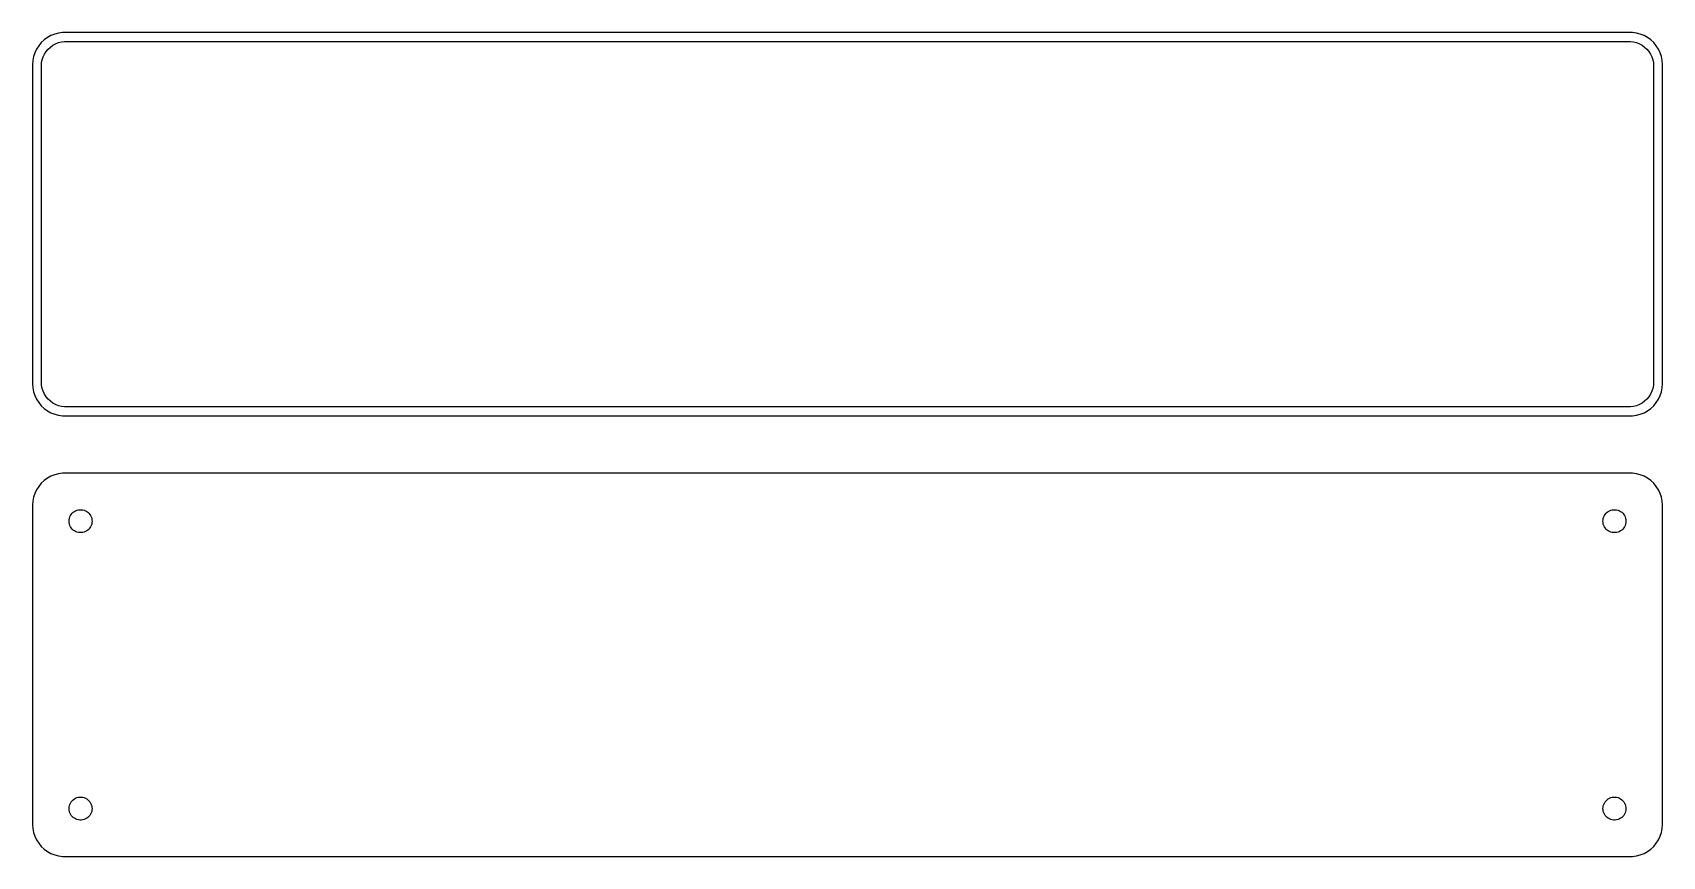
# Model space of a CAD drawing. Header units: metres. Extents: x -128 to 128, y 39 to 168.
import ezdxf

# ---------------------------------------------------------------- set-up
doc = ezdxf.new("R2010")
doc.units = ezdxf.units.M

msp = doc.modelspace()

# ---------------------------------------------------------------- linework, layer by layer
for p, q in [((-126.545, 165.939), (-126.882, 165.409)), ((-126.145, 166.423), (-126.545, 165.939)), ((-125.687, 166.853), (-126.145, 166.423)), ((-125.179, 167.222), (-125.687, 166.853)), ((-124.629, 167.524), (-125.179, 167.222)), ((-124.716, 165.731), (-124.323, 166.017)), ((-124.045, 167.755), (-124.629, 167.524)), ((-124.323, 166.017), (-123.898, 166.251)), ((-123.437, 167.911), (-124.045, 167.755)), ((-123.898, 166.251), (-123.446, 166.43)), ((-123.446, 166.43), (-122.975, 166.551)), ((-122.814, 167.99), (-123.437, 167.911)), ((-122.975, 166.551), (-122.493, 166.612)), ((122.814, 167.99), (-122.814, 167.99)), ((-122.493, 166.612), (122.493, 166.612)), ((122.493, 166.612), (122.975, 166.551)), ((123.437, 167.911), (122.814, 167.99)), ((122.975, 166.551), (123.446, 166.43)), ((124.045, 167.755), (123.437, 167.911)), ((123.446, 166.43), (123.898, 166.251)), ((123.898, 166.251), (124.323, 166.017)), ((124.629, 167.524), (124.045, 167.755)), ((124.323, 166.017), (124.716, 165.731)), ((125.179, 167.222), (124.629, 167.524)), ((125.687, 166.853), (125.179, 167.222)), ((126.145, 166.423), (125.687, 166.853)), ((126.545, 165.939), (126.145, 166.423)), ((126.882, 165.409), (126.545, 165.939)), ((-127.461, 163.627), (-127.5, 163)), ((-127.343, 164.243), (-127.461, 163.627)), ((-127.149, 164.841), (-127.343, 164.243)), ((-126.882, 165.409), (-127.149, 164.841)), ((-126.119, 162.75), (-126.089, 163.235)), ((-126.089, 163.235), (-125.998, 163.712)), ((-125.998, 163.712), (-125.848, 164.174)), ((-125.848, 164.174), (-125.641, 164.614)), ((-125.641, 164.614), (-125.38, 165.024)), ((-125.38, 165.024), (-125.071, 165.399)), ((-125.071, 165.399), (-124.716, 165.731)), ((124.716, 165.731), (125.071, 165.399)), ((125.071, 165.399), (125.38, 165.024)), ((125.38, 165.024), (125.641, 164.614)), ((125.641, 164.614), (125.848, 164.174)), ((125.848, 164.174), (125.998, 163.712)), ((125.998, 163.712), (126.089, 163.235)), ((126.089, 163.235), (126.119, 162.75)), ((127.149, 164.841), (126.882, 165.409)), ((127.343, 164.243), (127.149, 164.841)), ((127.461, 163.627), (127.343, 164.243)), ((127.5, 163), (127.461, 163.627)), ((-127.5, 163), (-127.5, 113)), ((-126.119, 113.25), (-126.119, 162.75)), ((126.119, 162.75), (126.119, 113.25)), ((127.5, 113), (127.5, 163)), ((-127.5, 113), (-127.461, 112.373)), ((-127.461, 112.373), (-127.343, 111.757)), ((-126.089, 112.765), (-126.119, 113.25)), ((-125.998, 112.288), (-126.089, 112.765)), ((-125.848, 111.826), (-125.998, 112.288)), ((125.998, 112.288), (125.848, 111.826)), ((126.089, 112.765), (125.998, 112.288)), ((126.119, 113.25), (126.089, 112.765)), ((127.343, 111.757), (127.461, 112.373)), ((127.461, 112.373), (127.5, 113)), ((-127.343, 111.757), (-127.149, 111.159)), ((-127.149, 111.159), (-126.882, 110.591)), ((-126.882, 110.591), (-126.545, 110.061)), ((-126.545, 110.061), (-126.145, 109.577)), ((-125.641, 111.386), (-125.848, 111.826)), ((-125.38, 110.976), (-125.641, 111.386)), ((-125.071, 110.601), (-125.38, 110.976)), ((-124.716, 110.269), (-125.071, 110.601)), ((-124.323, 109.983), (-124.716, 110.269)), ((-123.898, 109.749), (-124.323, 109.983)), ((-123.446, 109.57), (-123.898, 109.749)), ((123.898, 109.749), (123.446, 109.57)), ((124.323, 109.983), (123.898, 109.749)), ((124.716, 110.269), (124.323, 109.983)), ((125.071, 110.601), (124.716, 110.269)), ((125.38, 110.976), (125.071, 110.601)), ((125.641, 111.386), (125.38, 110.976)), ((125.848, 111.826), (125.641, 111.386)), ((126.145, 109.577), (126.545, 110.061)), ((126.545, 110.061), (126.882, 110.591)), ((126.882, 110.591), (127.149, 111.159)), ((127.149, 111.159), (127.343, 111.757)), ((-126.145, 109.577), (-125.687, 109.147)), ((-125.687, 109.147), (-125.179, 108.778)), ((-125.179, 108.778), (-124.629, 108.476)), ((-124.629, 108.476), (-124.045, 108.245)), ((-124.045, 108.245), (-123.437, 108.089)), ((-122.975, 109.449), (-123.446, 109.57)), ((-123.437, 108.089), (-122.814, 108.01)), ((-122.493, 109.388), (-122.975, 109.449)), ((-122.814, 108.01), (122.814, 108.01)), ((122.493, 109.388), (-122.493, 109.388)), ((122.975, 109.449), (122.493, 109.388)), ((122.814, 108.01), (123.437, 108.089)), ((123.446, 109.57), (122.975, 109.449)), ((123.437, 108.089), (124.045, 108.245)), ((124.045, 108.245), (124.629, 108.476)), ((124.629, 108.476), (125.179, 108.778)), ((125.179, 108.778), (125.687, 109.147)), ((125.687, 109.147), (126.145, 109.577)), ((-126.545, 96.9389), (-126.882, 96.4088)), ((-126.145, 97.4227), (-126.545, 96.9389)), ((-125.687, 97.8526), (-126.145, 97.4227)), ((-125.179, 98.2216), (-125.687, 97.8526)), ((-124.629, 98.5241), (-125.179, 98.2216)), ((-124.045, 98.7553), (-124.629, 98.5241)), ((-123.437, 98.9114), (-124.045, 98.7553)), ((-122.814, 98.9901), (-123.437, 98.9114)), ((122.814, 98.9901), (-122.814, 98.9901)), ((123.437, 98.9114), (122.814, 98.9901)), ((124.045, 98.7553), (123.437, 98.9114)), ((124.629, 98.5241), (124.045, 98.7553)), ((125.179, 98.2216), (124.629, 98.5241)), ((125.687, 97.8526), (125.179, 98.2216)), ((126.145, 97.4227), (125.687, 97.8526)), ((126.545, 96.9389), (126.145, 97.4227)), ((126.882, 96.4088), (126.545, 96.9389)), ((-127.461, 94.6267), (-127.5, 94)), ((-127.343, 95.2434), (-127.461, 94.6267)), ((-127.149, 95.8406), (-127.343, 95.2434)), ((-126.882, 96.4088), (-127.149, 95.8406)), ((127.149, 95.8406), (126.882, 96.4088)), ((127.343, 95.2434), (127.149, 95.8406)), ((127.461, 94.6267), (127.343, 95.2434)), ((127.5, 94), (127.461, 94.6267)), ((-127.5, 94), (-127.5, 44)), ((-121.786, 91.7256), (-121.743, 91.9476)), ((-121.743, 91.9476), (-121.674, 92.1626)), ((-121.674, 92.1626), (-121.577, 92.3672)), ((-121.577, 92.3672), (-121.456, 92.558)), ((-121.456, 92.558), (-121.312, 92.7322)), ((-121.312, 92.7322), (-121.147, 92.8869)), ((-121.147, 92.8869), (-120.964, 93.0198)), ((-120.964, 93.0198), (-120.766, 93.1287)), ((-120.766, 93.1287), (-120.556, 93.2119)), ((-120.556, 93.2119), (-120.337, 93.2681)), ((-120.337, 93.2681), (-120.113, 93.2964)), ((-120.113, 93.2964), (-119.887, 93.2964)), ((-119.887, 93.2964), (-119.663, 93.2681)), ((-119.663, 93.2681), (-119.444, 93.2119)), ((-119.444, 93.2119), (-119.234, 93.1287)), ((-119.234, 93.1287), (-119.036, 93.0198)), ((-119.036, 93.0198), (-118.853, 92.8869)), ((-118.853, 92.8869), (-118.688, 92.7322)), ((-118.688, 92.7322), (-118.544, 92.558)), ((-118.544, 92.558), (-118.423, 92.3672)), ((-118.423, 92.3672), (-118.326, 92.1626)), ((-118.326, 92.1626), (-118.257, 91.9476)), ((-118.257, 91.9476), (-118.214, 91.7256)), ((118.214, 91.7256), (118.257, 91.9476)), ((118.257, 91.9476), (118.326, 92.1626)), ((118.326, 92.1626), (118.423, 92.3672)), ((118.423, 92.3672), (118.544, 92.558)), ((118.544, 92.558), (118.688, 92.7322)), ((118.688, 92.7322), (118.853, 92.8869)), ((118.853, 92.8869), (119.036, 93.0198)), ((119.036, 93.0198), (119.234, 93.1287)), ((119.234, 93.1287), (119.444, 93.2119)), ((119.444, 93.2119), (119.663, 93.2681)), ((119.663, 93.2681), (119.887, 93.2964)), ((119.887, 93.2964), (120.113, 93.2964)), ((120.113, 93.2964), (120.337, 93.2681)), ((120.337, 93.2681), (120.556, 93.2119)), ((120.556, 93.2119), (120.766, 93.1287)), ((120.766, 93.1287), (120.964, 93.0198)), ((120.964, 93.0198), (121.147, 92.8869)), ((121.147, 92.8869), (121.312, 92.7322)), ((121.312, 92.7322), (121.456, 92.558)), ((121.456, 92.558), (121.577, 92.3672)), ((121.577, 92.3672), (121.674, 92.1626)), ((121.674, 92.1626), (121.743, 91.9476)), ((121.743, 91.9476), (121.786, 91.7256)), ((127.5, 44), (127.5, 94)), ((-121.8, 91.5), (-121.786, 91.7256)), ((-121.786, 91.2744), (-121.8, 91.5)), ((-121.743, 91.0524), (-121.786, 91.2744)), ((-121.674, 90.8374), (-121.743, 91.0524)), ((-121.577, 90.6328), (-121.674, 90.8374)), ((-121.456, 90.442), (-121.577, 90.6328)), ((-121.312, 90.2678), (-121.456, 90.442)), ((-121.147, 90.1131), (-121.312, 90.2678)), ((-120.964, 89.9802), (-121.147, 90.1131)), ((-120.766, 89.8713), (-120.964, 89.9802)), ((-120.556, 89.7881), (-120.766, 89.8713)), ((-120.337, 89.7319), (-120.556, 89.7881)), ((-120.113, 89.7036), (-120.337, 89.7319)), ((-119.887, 89.7036), (-120.113, 89.7036)), ((-119.663, 89.7319), (-119.887, 89.7036)), ((-119.444, 89.7881), (-119.663, 89.7319)), ((-119.234, 89.8713), (-119.444, 89.7881)), ((-119.036, 89.9802), (-119.234, 89.8713)), ((-118.853, 90.1131), (-119.036, 89.9802)), ((-118.688, 90.2678), (-118.853, 90.1131)), ((-118.544, 90.442), (-118.688, 90.2678)), ((-118.423, 90.6328), (-118.544, 90.442)), ((-118.326, 90.8374), (-118.423, 90.6328)), ((-118.257, 91.0524), (-118.326, 90.8374)), ((-118.214, 91.2744), (-118.257, 91.0524)), ((-118.214, 91.7256), (-118.2, 91.5)), ((-118.2, 91.5), (-118.214, 91.2744)), ((118.2, 91.5), (118.214, 91.7256)), ((118.214, 91.2744), (118.2, 91.5)), ((118.257, 91.0524), (118.214, 91.2744)), ((118.326, 90.8374), (118.257, 91.0524)), ((118.423, 90.6328), (118.326, 90.8374)), ((118.544, 90.442), (118.423, 90.6328)), ((118.688, 90.2678), (118.544, 90.442)), ((118.853, 90.1131), (118.688, 90.2678)), ((119.036, 89.9802), (118.853, 90.1131)), ((119.234, 89.8713), (119.036, 89.9802)), ((119.444, 89.7881), (119.234, 89.8713)), ((119.663, 89.7319), (119.444, 89.7881)), ((119.887, 89.7036), (119.663, 89.7319)), ((120.113, 89.7036), (119.887, 89.7036)), ((120.337, 89.7319), (120.113, 89.7036)), ((120.556, 89.7881), (120.337, 89.7319)), ((120.766, 89.8713), (120.556, 89.7881)), ((120.964, 89.9802), (120.766, 89.8713)), ((121.147, 90.1131), (120.964, 89.9802)), ((121.312, 90.2678), (121.147, 90.1131)), ((121.456, 90.442), (121.312, 90.2678)), ((121.577, 90.6328), (121.456, 90.442)), ((121.674, 90.8374), (121.577, 90.6328)), ((121.743, 91.0524), (121.674, 90.8374)), ((121.786, 91.2744), (121.743, 91.0524)), ((121.786, 91.7256), (121.8, 91.5)), ((121.8, 91.5), (121.786, 91.2744)), ((-121.8, 46.5), (-121.786, 46.7256)), ((-121.786, 46.2744), (-121.8, 46.5)), ((-121.786, 46.7256), (-121.743, 46.9476)), ((-121.743, 46.0524), (-121.786, 46.2744)), ((-121.743, 46.9476), (-121.674, 47.1626)), ((-121.674, 45.8374), (-121.743, 46.0524)), ((-121.674, 47.1626), (-121.577, 47.3672)), ((-121.577, 47.3672), (-121.456, 47.558)), ((-121.456, 47.558), (-121.312, 47.7322)), ((-121.312, 47.7322), (-121.147, 47.8869)), ((-121.147, 47.8869), (-120.964, 48.0198)), ((-120.964, 48.0198), (-120.766, 48.1287)), ((-120.766, 48.1287), (-120.556, 48.2119)), ((-120.556, 48.2119), (-120.337, 48.2681)), ((-120.337, 48.2681), (-120.113, 48.2964)), ((-120.113, 48.2964), (-119.887, 48.2964)), ((-119.887, 48.2964), (-119.663, 48.2681)), ((-119.663, 48.2681), (-119.444, 48.2119)), ((-119.444, 48.2119), (-119.234, 48.1287)), ((-119.234, 48.1287), (-119.036, 48.0198)), ((-119.036, 48.0198), (-118.853, 47.8869)), ((-118.853, 47.8869), (-118.688, 47.7322)), ((-118.688, 47.7322), (-118.544, 47.558)), ((-118.544, 47.558), (-118.423, 47.3672)), ((-118.423, 47.3672), (-118.326, 47.1626)), ((-118.326, 47.1626), (-118.257, 46.9476)), ((-118.257, 46.0524), (-118.326, 45.8374)), ((-118.257, 46.9476), (-118.214, 46.7256)), ((-118.214, 46.2744), (-118.257, 46.0524)), ((-118.214, 46.7256), (-118.2, 46.5)), ((-118.2, 46.5), (-118.214, 46.2744)), ((118.2, 46.5), (118.214, 46.7256)), ((118.214, 46.2744), (118.2, 46.5)), ((118.214, 46.7256), (118.257, 46.9476)), ((118.257, 46.0524), (118.214, 46.2744)), ((118.257, 46.9476), (118.326, 47.1626)), ((118.326, 45.8374), (118.257, 46.0524)), ((118.326, 47.1626), (118.423, 47.3672)), ((118.423, 47.3672), (118.544, 47.558)), ((118.544, 47.558), (118.688, 47.7322)), ((118.688, 47.7322), (118.853, 47.8869)), ((118.853, 47.8869), (119.036, 48.0198)), ((119.036, 48.0198), (119.234, 48.1287)), ((119.234, 48.1287), (119.444, 48.2119)), ((119.444, 48.2119), (119.663, 48.2681)), ((119.663, 48.2681), (119.887, 48.2964)), ((119.887, 48.2964), (120.113, 48.2964)), ((120.113, 48.2964), (120.337, 48.2681)), ((120.337, 48.2681), (120.556, 48.2119)), ((120.556, 48.2119), (120.766, 48.1287)), ((120.766, 48.1287), (120.964, 48.0198)), ((120.964, 48.0198), (121.147, 47.8869)), ((121.147, 47.8869), (121.312, 47.7322)), ((121.312, 47.7322), (121.456, 47.558)), ((121.456, 47.558), (121.577, 47.3672)), ((121.577, 47.3672), (121.674, 47.1626)), ((121.674, 47.1626), (121.743, 46.9476)), ((121.743, 46.0524), (121.674, 45.8374)), ((121.743, 46.9476), (121.786, 46.7256)), ((121.786, 46.2744), (121.743, 46.0524)), ((121.786, 46.7256), (121.8, 46.5)), ((121.8, 46.5), (121.786, 46.2744)), ((-127.5, 44), (-127.461, 43.3733)), ((-127.461, 43.3733), (-127.343, 42.7566)), ((-121.577, 45.6328), (-121.674, 45.8374)), ((-121.456, 45.442), (-121.577, 45.6328)), ((-121.312, 45.2678), (-121.456, 45.442)), ((-121.147, 45.1131), (-121.312, 45.2678)), ((-120.964, 44.9802), (-121.147, 45.1131)), ((-120.766, 44.8713), (-120.964, 44.9802)), ((-120.556, 44.7881), (-120.766, 44.8713)), ((-120.337, 44.7319), (-120.556, 44.7881)), ((-120.113, 44.7036), (-120.337, 44.7319)), ((-119.887, 44.7036), (-120.113, 44.7036)), ((-119.663, 44.7319), (-119.887, 44.7036)), ((-119.444, 44.7881), (-119.663, 44.7319)), ((-119.234, 44.8713), (-119.444, 44.7881)), ((-119.036, 44.9802), (-119.234, 44.8713)), ((-118.853, 45.1131), (-119.036, 44.9802)), ((-118.688, 45.2678), (-118.853, 45.1131)), ((-118.544, 45.442), (-118.688, 45.2678)), ((-118.423, 45.6328), (-118.544, 45.442)), ((-118.326, 45.8374), (-118.423, 45.6328)), ((118.423, 45.6328), (118.326, 45.8374)), ((118.544, 45.442), (118.423, 45.6328)), ((118.688, 45.2678), (118.544, 45.442)), ((118.853, 45.1131), (118.688, 45.2678)), ((119.036, 44.9802), (118.853, 45.1131)), ((119.234, 44.8713), (119.036, 44.9802)), ((119.444, 44.7881), (119.234, 44.8713)), ((119.663, 44.7319), (119.444, 44.7881)), ((119.887, 44.7036), (119.663, 44.7319)), ((120.113, 44.7036), (119.887, 44.7036)), ((120.337, 44.7319), (120.113, 44.7036)), ((120.556, 44.7881), (120.337, 44.7319)), ((120.766, 44.8713), (120.556, 44.7881)), ((120.964, 44.9802), (120.766, 44.8713)), ((121.147, 45.1131), (120.964, 44.9802)), ((121.312, 45.2678), (121.147, 45.1131)), ((121.456, 45.442), (121.312, 45.2678)), ((121.577, 45.6328), (121.456, 45.442)), ((121.674, 45.8374), (121.577, 45.6328)), ((127.343, 42.7566), (127.461, 43.3733)), ((127.461, 43.3733), (127.5, 44)), ((-127.343, 42.7566), (-127.149, 42.1594)), ((-127.149, 42.1594), (-126.882, 41.5912)), ((-126.882, 41.5912), (-126.545, 41.0611)), ((-126.545, 41.0611), (-126.145, 40.5773)), ((126.145, 40.5773), (126.545, 41.0611)), ((126.545, 41.0611), (126.882, 41.5912)), ((126.882, 41.5912), (127.149, 42.1594)), ((127.149, 42.1594), (127.343, 42.7566)), ((-126.145, 40.5773), (-125.687, 40.1474)), ((-125.687, 40.1474), (-125.179, 39.7784)), ((-125.179, 39.7784), (-124.629, 39.4759)), ((-124.629, 39.4759), (-124.045, 39.2447)), ((-124.045, 39.2447), (-123.437, 39.0886)), ((-123.437, 39.0886), (-122.814, 39.0099)), ((-122.814, 39.0099), (122.814, 39.0099)), ((122.814, 39.0099), (123.437, 39.0886)), ((123.437, 39.0886), (124.045, 39.2447)), ((124.045, 39.2447), (124.629, 39.4759)), ((124.629, 39.4759), (125.179, 39.7784)), ((125.179, 39.7784), (125.687, 40.1474)), ((125.687, 40.1474), (126.145, 40.5773))]:
    msp.add_line(p, q)

doc.saveas('drawing.dxf')
